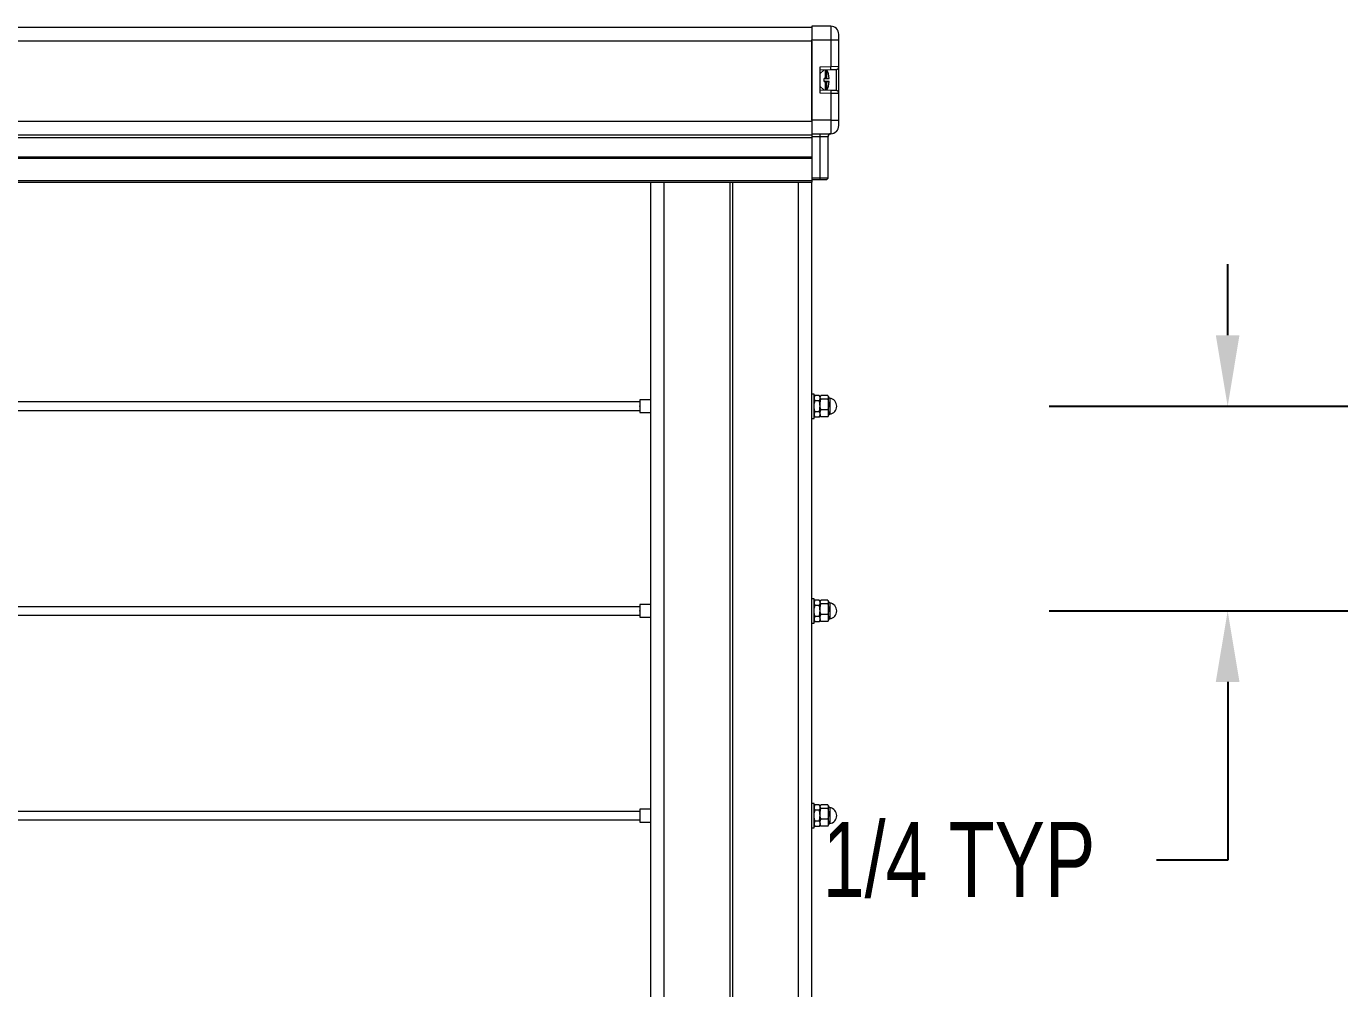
# Model space of a CAD drawing. Header units: inches. Extents: x 0.03 to 2.74, y 0.01 to 1.91.
# Drawn here: x 1.178 to 1.3785, y 1.1621 to 1.309 of the extents above; entities that cross this region are included whole.
import ezdxf

# ---------------------------------------------------------------- set-up
doc = ezdxf.new("R2010")
doc.units = ezdxf.units.IN
doc.header["$MEASUREMENT"] = 0
doc.header["$PDSIZE"] = -1
doc.layers.add('SLD-0_0', color=7, linetype='Continuous')
doc.styles.add('SLDTEXTSTYLE0', font='TXT', dxfattribs={"width": 0.75})
doc.dimstyles.new('SLDDIMSTYLE3', dxfattribs={"dimtxt": 0.011483, "dimasz": 0.010833, "dimexe": 0, "dimexo": 0.0625, "dimgap": 0.002871, "dimtad": 0, "dimtih": 1, "dimtoh": 1, "dimlfac": 8, "dimrnd": 1e-09, "dimzin": 12, "dimdsep": 46, "dimlunit": 5, "dimtxsty": 'SLDTEXTSTYLE0', "dimsah": 1, "dimcen": 0.09, "dimadec": 0, "dimazin": 3, "dimtfac": 1, "dimtofl": 0, "dimtmove": 0, "dimatfit": 3, "dimfxl": 1, "dimfrac": 2, "dimtolj": 1, "dimtzin": 12, "dimarcsym": 0})

# ---------------------------------------------------------------- blocks, each defined once
blk = doc.blocks.new('*D96')
at = {"color": 0, "linetype": 'ByBlock', "lineweight": -2}
for p, q in [((1.36136, 1.26185), (1.36136, 1.27269)), ((1.33414, 1.25102), (1.42386, 1.25102)), ((1.33414, 1.21977), (1.42386, 1.21977)), ((1.36136, 1.20894), (1.36136, 1.18174)), ((1.36136, 1.18174), (1.35052, 1.18174))]:
    blk.add_line(p, q, dxfattribs=at)
at = {"color": 0, "linetype": 'ByBlock'}
for points in [[(1.36136, 1.25102), (1.36316, 1.26185), (1.35955, 1.26185)], [(1.36136, 1.21977), (1.36316, 1.20894), (1.35955, 1.20894)]]:
    blk.add_solid(points, dxfattribs=at)
at = {"layer": 'DEFPOINTS', "color": 0, "linetype": 'ByBlock'}
for p in [(1.27164, 1.25102), (1.27164, 1.21977)]:
    blk.add_point(p, dxfattribs=at)
at = {"color": 0, "linetype": 'ByBlock', "insert": (1.32035, 1.18174), "char_height": 0.011483, "attachment_point": 5, "style": 'SLDTEXTSTYLE0'}
blk.add_mtext('1/4 TYP', dxfattribs=at)

msp = doc.modelspace()

# ---------------------------------------------------------------- linework, layer by layer
at = {"linetype": 'Continuous', "lineweight": 15}
for p, q in [((1.29790266, 1.30883137), (0.64829636, 1.30883137)), ((1.29790266, 1.30903642), (1.29790266, 1.30698589)), ((1.30077339, 1.30903642), (1.29790266, 1.30903642)), ((1.30077339, 1.30903642), (1.30077339, 1.30698589)), ((1.30200371, 1.30698589), (1.30200371, 1.3078061)), ((1.29790266, 1.30678084), (0.64829636, 1.30678084)), ((1.29790266, 1.30698589), (1.30077339, 1.30698589)), ((1.29790266, 1.29468274), (1.29790266, 1.30698589)), ((1.29790266, 1.30678084), (1.29790266, 1.29447769)), ((1.30077339, 1.30698589), (1.30077339, 1.30283985)), ((1.30077339, 1.30698589), (1.30200371, 1.30698589)), ((1.30200371, 1.3028685), (1.30200371, 1.30698589)), ((1.30077339, 1.30283985), (1.29913297, 1.30278257)), ((1.29913297, 1.30278257), (1.29913297, 1.29888607)), ((1.29913297, 1.30237221), (1.3007877, 1.30243)), ((1.29975216, 1.30239384), (1.29913297, 1.30177465)), ((1.29975104, 1.30058294), (1.29975104, 1.30107506)), ((1.29991509, 1.30107449), (1.29975104, 1.30107506)), ((1.29991509, 1.30239953), (1.29991509, 1.30107449)), ((1.29991509, 1.30107449), (1.30012014, 1.30107449)), ((1.30012014, 1.30240669), (1.30012014, 1.30107449)), ((1.30200371, 1.3028685), (1.30077339, 1.30283985)), ((1.3007877, 1.30243), (1.30077339, 1.30283985)), ((1.3007877, 1.30243), (1.30160791, 1.30245864)), ((1.30160791, 1.30245864), (1.30160791, 1.29921)), ((1.30200371, 1.29880014), (1.30200371, 1.3028685)), ((1.29913297, 1.29989399), (1.29975216, 1.2992748)), ((1.3007877, 1.29923864), (1.29913297, 1.29929643)), ((1.29991509, 1.30059415), (1.29975104, 1.30059358)), ((1.29975104, 1.30058294), (1.29991509, 1.30058237)), ((1.29991509, 1.30058237), (1.29991509, 1.29926911)), ((1.30012014, 1.30058237), (1.29991509, 1.30058237)), ((1.30012014, 1.30058237), (1.30012014, 1.29926195)), ((1.3007877, 1.29923864), (1.30077339, 1.29882879)), ((1.30160791, 1.29921), (1.3007877, 1.29923864)), ((1.29913297, 1.29888607), (1.30077339, 1.29882879)), ((1.30077339, 1.29882879), (1.30077339, 1.29468274)), ((1.30077339, 1.29882879), (1.30200371, 1.29880014)), ((1.30200371, 1.29468274), (1.30200371, 1.29880014)), ((1.29790266, 1.29447769), (0.64829636, 1.29447769)), ((1.30077339, 1.29468274), (1.29790266, 1.29468274)), ((1.29790266, 1.29447769), (1.29790266, 1.29242717)), ((1.30077339, 1.29468274), (1.30077339, 1.29263222)), ((1.30077339, 1.29468274), (1.30200371, 1.29468274)), ((1.30200371, 1.29386253), (1.30200371, 1.29468274)), ((1.29790266, 1.29242717), (0.64829636, 1.29242717)), ((1.29790266, 1.29201706), (0.64829636, 1.29201706)), ((1.29790266, 1.29263222), (1.30077339, 1.29263222)), ((1.29790266, 1.29242717), (1.29790266, 1.29201706)), ((1.29790266, 1.29222212), (1.29913297, 1.29222212)), ((1.29790266, 1.29201706), (1.29790266, 1.28586549)), ((1.29790266, 1.29201706), (1.29790266, 1.2890438)), ((1.29913297, 1.29263222), (1.29913297, 1.29222212)), ((1.29913297, 1.29222212), (1.30036329, 1.29222212)), ((1.29913297, 1.29222212), (1.29913297, 1.28586549)), ((1.30036329, 1.28586549), (1.30036329, 1.29222212)), ((1.29790266, 1.2890438), (0.64829636, 1.2890438)), ((1.29790266, 1.28883875), (0.64829636, 1.28883875)), ((1.29790266, 1.28883875), (1.29790266, 1.28545538)), ((1.29790266, 1.28545538), (0.64829636, 1.28545538)), ((0.64829636, 1.28525033), (1.29790266, 1.28525033)), ((1.27330538, 0.91025033), (1.27330538, 1.28525033)), ((1.2753559, 0.91025033), (1.2753559, 1.28525033)), ((1.28540348, 0.91025033), (1.28540348, 1.28525033)), ((1.28581358, 0.91025033), (1.28581358, 1.28525033)), ((1.29586115, 0.91025033), (1.29586115, 1.28525033)), ((1.29913297, 1.28586549), (1.29790266, 1.28586549)), ((1.29790266, 1.28566044), (1.29913297, 1.28566044)), ((1.29790266, 1.28545538), (1.29790266, 1.28525033)), ((1.29790266, 1.28525033), (1.29791168, 1.28525033)), ((1.29791168, 0.91025033), (1.29791168, 1.28525033)), ((1.29913297, 1.28586549), (1.29913297, 1.28566044)), ((1.30036329, 1.28586549), (1.29913297, 1.28586549)), ((1.29913297, 1.28566044), (1.30015823, 1.28566044)), ((1.27163606, 1.25167213), (0.6745478, 1.25167213)), ((1.27330538, 1.25199765), (1.27163606, 1.25199765)), ((1.27163606, 1.25199765), (1.27163606, 1.25004452)), ((1.29823976, 1.25286656), (1.29791168, 1.25286656)), ((1.29823976, 1.25102108), (1.29823976, 1.25286656)), ((1.29836801, 1.25267858), (1.29823976, 1.25245645)), ((1.29823976, 1.24917561), (1.29823976, 1.25102108)), ((1.29836312, 1.25266958), (1.29836796, 1.25267843)), ((1.29901379, 1.25267843), (1.29836796, 1.25267843)), ((1.29901379, 1.25183619), (1.29836796, 1.25183619)), ((1.29914199, 1.25245645), (1.29901375, 1.25267858)), ((1.29901863, 1.25266958), (1.29901379, 1.25267843)), ((1.29919048, 1.25254043), (1.29914199, 1.25245645)), ((1.29914199, 1.25237758), (1.29914199, 1.25245645)), ((1.29914199, 1.25129296), (1.29914199, 1.25237758)), ((1.29914199, 1.25225731), (1.29914199, 1.25237758)), ((1.29914199, 1.25100751), (1.29914199, 1.25225731)), ((1.29914199, 1.24993646), (1.29914199, 1.25129296)), ((1.29914199, 1.24977129), (1.29914199, 1.25100751)), ((1.30032613, 1.2526485), (1.2992702, 1.2526485)), ((1.30032613, 1.25210667), (1.2992702, 1.25210667)), ((1.30045433, 1.25245645), (1.30040575, 1.2525406)), ((1.30045433, 1.25237758), (1.30045433, 1.25245645)), ((1.30045433, 1.25129296), (1.30045433, 1.25237758)), ((1.30045433, 1.24993646), (1.30045433, 1.25129296)), ((1.30063009, 1.25223878), (1.30063009, 1.25125173)), ((1.30063009, 1.25125173), (1.30063009, 1.24980339)), ((0.6745478, 1.25037004), (1.27163606, 1.25037004)), ((1.27163606, 1.25004452), (1.27330538, 1.25004452)), ((1.29791168, 1.24917561), (1.29823976, 1.24917561)), ((1.29823976, 1.24958572), (1.29836801, 1.24936359)), ((1.29901379, 1.25017884), (1.29836796, 1.25017884)), ((1.29901379, 1.24936374), (1.29836796, 1.24936374)), ((1.29901375, 1.24936359), (1.29914199, 1.24958572)), ((1.29914199, 1.24958572), (1.29914199, 1.24993646)), ((1.29914199, 1.24958572), (1.29914199, 1.24977129)), ((1.29914199, 1.24958572), (1.29919048, 1.24950174)), ((1.30032613, 1.25047925), (1.2992702, 1.25047925)), ((1.30032613, 1.24939367), (1.2992702, 1.24939367)), ((1.30040575, 1.24950157), (1.30045433, 1.24958572)), ((1.30045433, 1.24958572), (1.30045433, 1.24993646)), ((1.29823976, 1.22161656), (1.29791168, 1.22161656)), ((1.29823976, 1.21977108), (1.29823976, 1.22161656)), ((1.29836801, 1.22142858), (1.29823976, 1.22120645)), ((1.29836312, 1.22141958), (1.29836796, 1.22142843)), ((1.29901379, 1.22142843), (1.29836796, 1.22142843)), ((1.29914199, 1.22120645), (1.29901375, 1.22142858)), ((1.29901863, 1.22141958), (1.29901379, 1.22142843)), ((1.29919048, 1.22129043), (1.29914199, 1.22120645)), ((1.29914199, 1.22112758), (1.29914199, 1.22120645)), ((1.29914199, 1.22004296), (1.29914199, 1.22112758)), ((1.29914199, 1.22100731), (1.29914199, 1.22112758)), ((1.29914199, 1.21975751), (1.29914199, 1.22100731)), ((1.30032613, 1.2213985), (1.2992702, 1.2213985)), ((1.30045433, 1.22120645), (1.30040575, 1.2212906)), ((1.30045433, 1.22112758), (1.30045433, 1.22120645)), ((1.30045433, 1.22004296), (1.30045433, 1.22112758)), ((1.30063009, 1.22098878), (1.30063009, 1.22000173)), ((1.27163606, 1.22042213), (0.6745478, 1.22042213)), ((0.6745478, 1.21912004), (1.27163606, 1.21912004)), ((1.27330538, 1.22074765), (1.27163606, 1.22074765)), ((1.27163606, 1.22074765), (1.27163606, 1.21879452)), ((1.29823976, 1.21792561), (1.29823976, 1.21977108)), ((1.29901379, 1.22058619), (1.29836796, 1.22058619)), ((1.29901379, 1.21892884), (1.29836796, 1.21892884)), ((1.29914199, 1.21868646), (1.29914199, 1.22004296)), ((1.29914199, 1.21852129), (1.29914199, 1.21975751)), ((1.30032613, 1.22085667), (1.2992702, 1.22085667)), ((1.30032613, 1.21922925), (1.2992702, 1.21922925)), ((1.30045433, 1.21868646), (1.30045433, 1.22004296)), ((1.30063009, 1.22000173), (1.30063009, 1.21855339)), ((1.27163606, 1.21879452), (1.27330538, 1.21879452)), ((1.29791168, 1.21792561), (1.29823976, 1.21792561)), ((1.29823976, 1.21833572), (1.29836801, 1.21811359)), ((1.29901379, 1.21811374), (1.29836796, 1.21811374)), ((1.29901375, 1.21811359), (1.29914199, 1.21833572)), ((1.29914199, 1.21833572), (1.29914199, 1.21868646)), ((1.29914199, 1.21833572), (1.29914199, 1.21852129)), ((1.29914199, 1.21833572), (1.29919048, 1.21825174)), ((1.30032613, 1.21814367), (1.2992702, 1.21814367)), ((1.30040575, 1.21825157), (1.30045433, 1.21833572)), ((1.30045433, 1.21833572), (1.30045433, 1.21868646)), ((1.27163606, 1.18917213), (0.6745478, 1.18917213)), ((1.27330538, 1.18949765), (1.27163606, 1.18949765)), ((1.27163606, 1.18949765), (1.27163606, 1.18754452)), ((1.29823976, 1.19036656), (1.29791168, 1.19036656)), ((1.29823976, 1.18852108), (1.29823976, 1.19036656)), ((1.29836801, 1.19017858), (1.29823976, 1.18995645)), ((1.29836312, 1.19016958), (1.29836796, 1.19017843)), ((1.29901379, 1.19017843), (1.29836796, 1.19017843)), ((1.29901379, 1.18933619), (1.29836796, 1.18933619)), ((1.29914199, 1.18995645), (1.29901375, 1.19017858)), ((1.29901863, 1.19016958), (1.29901379, 1.19017843)), ((1.29919048, 1.19004043), (1.29914199, 1.18995645)), ((1.29914199, 1.18987758), (1.29914199, 1.18995645)), ((1.29914199, 1.18879296), (1.29914199, 1.18987758)), ((1.29914199, 1.18975731), (1.29914199, 1.18987758)), ((1.29914199, 1.18850751), (1.29914199, 1.18975731)), ((1.30032613, 1.1901485), (1.2992702, 1.1901485)), ((1.30032613, 1.18960667), (1.2992702, 1.18960667)), ((1.30045433, 1.18995645), (1.30040575, 1.1900406)), ((1.30045433, 1.18987758), (1.30045433, 1.18995645)), ((1.30045433, 1.18879296), (1.30045433, 1.18987758)), ((1.30063009, 1.18973878), (1.30063009, 1.18875173)), ((0.6745478, 1.18787004), (1.27163606, 1.18787004)), ((1.27163606, 1.18754452), (1.27330538, 1.18754452)), ((1.29823976, 1.18667561), (1.29823976, 1.18852108)), ((1.29823976, 1.18708572), (1.29836801, 1.18686359)), ((1.29901379, 1.18767884), (1.29836796, 1.18767884)), ((1.29901379, 1.18686374), (1.29836796, 1.18686374)), ((1.29901375, 1.18686359), (1.29914199, 1.18708572)), ((1.29914199, 1.18743646), (1.29914199, 1.18879296)), ((1.29914199, 1.18727129), (1.29914199, 1.18850751)), ((1.29914199, 1.18708572), (1.29914199, 1.18743646)), ((1.29914199, 1.18708572), (1.29914199, 1.18727129)), ((1.29914199, 1.18708572), (1.29919048, 1.18700174)), ((1.30032613, 1.18797925), (1.2992702, 1.18797925)), ((1.30032613, 1.18689367), (1.2992702, 1.18689367)), ((1.30040575, 1.18700157), (1.30045433, 1.18708572)), ((1.30045433, 1.18743646), (1.30045433, 1.18879296)), ((1.30045433, 1.18708572), (1.30045433, 1.18743646)), ((1.30063009, 1.18875173), (1.30063009, 1.18730339)), ((1.29791168, 1.18667561), (1.29823976, 1.18667561))]:
    msp.add_line(p, q, dxfattribs=at)
at = {"linetype": 'Continuous', "lineweight": 15, "flags": 128}
msp.add_lwpolyline([(1.30012014, 1.30058237), (1.30029431, 1.30058377), (1.30042041, 1.30058523), (1.30049675, 1.30058673), (1.30052231, 1.30058826), (1.30049675, 1.30058978), (1.30042041, 1.30059128), (1.30029431, 1.30059275), (1.30012014, 1.30059415)], dxfattribs=at)
at = {"linetype": 'Continuous', "lineweight": 15}
for centre, radius, start, end in [((1.30077339, 1.3078061), 0.00123031, 0, 90), ((1.30018823, 1.31015301), 0.00907877, 269.5702986, 272.1088966), ((1.29670806, 1.30083432), 0.00382218, 3.6911442, 24.3320783), ((1.3015936, 1.3028685), 0.0004101, 272, 0), ((1.29670806, 1.30083432), 0.00382218, 335.6679217, 356.3088558), ((1.3015936, 1.29880014), 0.0004101, 0, 88), ((1.30077339, 1.29386253), 0.00123031, 270, 0), ((1.30077339, 1.29222212), 0.0004101, 90, 180), ((1.30015823, 1.28586549), 0.00020505, 270, 0), ((1.30065938, 1.25244173), 0.00020505, 180, 261.7867893), ((1.30045433, 1.25102108), 0.00123031, 278.2132107, 81.7867893), ((1.30065938, 1.24960044), 0.00020505, 98.2132107, 180), ((1.30065938, 1.22119173), 0.00020505, 180, 261.7867893), ((1.30045433, 1.21977108), 0.00123031, 278.2132107, 81.7867893), ((1.30065938, 1.21835044), 0.00020505, 98.2132107, 180), ((1.30065938, 1.18994173), 0.00020505, 180, 261.7867893), ((1.30045433, 1.18852108), 0.00123031, 278.2132107, 81.7867893), ((1.30065938, 1.18710044), 0.00020505, 98.2132107, 180)]:
    msp.add_arc(centre, radius, start, end, dxfattribs=at)
for points, knots in [([(1.29836796, 1.25267843), (1.29834964, 1.25264444), (1.29831293, 1.25257634), (1.29827264, 1.25247182), (1.29824503, 1.25236532), (1.29824152, 1.25229339), (1.29823976, 1.25225731)], [0, 0, 0, 0, 0.247268614, 0.495362565, 0.746874005, 1, 1, 1, 1]), ([(1.29823976, 1.25225731), (1.29823991, 1.25224733), (1.29824053, 1.25220462), (1.29825014, 1.25212904), (1.29827668, 1.25203086), (1.2983157, 1.25193298), (1.29835052, 1.25186849), (1.29836796, 1.25183619)], [0, 0, 0, 0, 0.070002038, 0.299771903, 0.53080365, 0.76501168, 1, 1, 1, 1]), ([(1.29823976, 1.25100751), (1.29824026, 1.25104512), (1.29824124, 1.25112039), (1.29825372, 1.25129731), (1.29828845, 1.25153826), (1.29834137, 1.25173655), (1.29836796, 1.25183619)], [0, 0, 0, 0, 0.134092454, 0.268455752, 0.632397627, 1, 1, 1, 1]), ([(1.29836796, 1.25017884), (1.29835821, 1.25021355), (1.2983387, 1.25028299), (1.29829725, 1.25045361), (1.2982513, 1.25069437), (1.29824362, 1.25090271), (1.29823976, 1.25100751)], [0, 0, 0, 0, 0.128582163, 0.257262094, 0.626389359, 1, 1, 1, 1]), ([(1.29901379, 1.25267843), (1.29903212, 1.25264444), (1.29906883, 1.25257634), (1.29910912, 1.25247182), (1.29913673, 1.25236532), (1.29914023, 1.25229339), (1.29914199, 1.25225731)], [0, 0, 0, 0, 0.247268614, 0.495362565, 0.746874005, 1, 1, 1, 1]), ([(1.29914199, 1.25225731), (1.29914185, 1.25224733), (1.29914123, 1.25220462), (1.29913162, 1.25212904), (1.29910507, 1.25203086), (1.29906606, 1.25193298), (1.29903123, 1.25186849), (1.29901379, 1.25183619)], [0, 0, 0, 0, 0.070002038, 0.299771903, 0.53080365, 0.76501168, 1, 1, 1, 1]), ([(1.29914199, 1.25100751), (1.2991415, 1.25104512), (1.29914052, 1.25112039), (1.29912803, 1.25129731), (1.29909331, 1.25153826), (1.29904038, 1.25173655), (1.29901379, 1.25183619)], [0, 0, 0, 0, 0.134092454, 0.268455752, 0.632397627, 1, 1, 1, 1]), ([(1.29901379, 1.25017884), (1.29902355, 1.25021355), (1.29904306, 1.25028299), (1.29908451, 1.25045361), (1.29913046, 1.25069437), (1.29913813, 1.25090271), (1.29914199, 1.25100751)], [0, 0, 0, 0, 0.128582163, 0.257262094, 0.626389359, 1, 1, 1, 1]), ([(1.29914199, 1.25237758), (1.29914214, 1.252384), (1.29914276, 1.25241148), (1.29915237, 1.2524601), (1.29917892, 1.25252326), (1.29921793, 1.25258623), (1.29925275, 1.25262772), (1.2992702, 1.2526485)], [0, 0, 0, 0, 0.070002038, 0.299771903, 0.53080365, 0.76501168, 1, 1, 1, 1]), ([(1.2992702, 1.25210667), (1.29925187, 1.25212854), (1.29921516, 1.25217235), (1.29917487, 1.25223958), (1.29914726, 1.2523081), (1.29914375, 1.25235437), (1.29914199, 1.25237758)], [0, 0, 0, 0, 0.247268614, 0.495362565, 0.746874005, 1, 1, 1, 1]), ([(1.29914199, 1.25129296), (1.29914243, 1.25132788), (1.29914332, 1.25139779), (1.29915499, 1.25156951), (1.29918922, 1.25180824), (1.29924311, 1.25200684), (1.2992702, 1.25210667)], [0, 0, 0, 0, 0.12683111, 0.253891847, 0.624983944, 1, 1, 1, 1]), ([(1.2992702, 1.25047925), (1.29925247, 1.25054268), (1.29922073, 1.25065627), (1.29918555, 1.25082272), (1.29916101, 1.25097766), (1.29914503, 1.25113464), (1.29914301, 1.25124012), (1.29914199, 1.25129296)], [0, 0, 0, 0, 0.238818324, 0.427662802, 0.616995927, 0.808125493, 1, 1, 1, 1]), ([(1.30032613, 1.2526485), (1.30034445, 1.25262663), (1.30038117, 1.25258282), (1.30042145, 1.25251559), (1.30044906, 1.25244707), (1.30045257, 1.2524008), (1.30045433, 1.25237758)], [0, 0, 0, 0, 0.247268614, 0.495362565, 0.746874005, 1, 1, 1, 1]), ([(1.30045433, 1.25237758), (1.30045419, 1.25237117), (1.30045356, 1.25234369), (1.30044395, 1.25229506), (1.30041741, 1.25223191), (1.30037839, 1.25216894), (1.30034357, 1.25212745), (1.30032613, 1.25210667)], [0, 0, 0, 0, 0.070002038, 0.299771903, 0.53080365, 0.76501168, 1, 1, 1, 1]), ([(1.30032613, 1.25210667), (1.30035297, 1.25200781), (1.3004069, 1.25180922), (1.30044126, 1.25157056), (1.300453, 1.25139785), (1.30045389, 1.25132794), (1.30045433, 1.25129296)], [0, 0, 0, 0, 0.371401642, 0.746107769, 0.872940729, 1, 1, 1, 1]), ([(1.30045433, 1.25129296), (1.30045335, 1.25124102), (1.30045138, 1.25113694), (1.30043572, 1.25098078), (1.30041123, 1.25082492), (1.30037582, 1.25065708), (1.30034385, 1.25054268), (1.30032613, 1.25047925)], [0, 0, 0, 0, 0.188597429, 0.377935129, 0.569280973, 0.761181805, 1, 1, 1, 1]), ([(1.29836796, 1.25017884), (1.29834964, 1.25014594), (1.29831293, 1.25008004), (1.29827264, 1.24997889), (1.29824503, 1.24987582), (1.29824152, 1.24980621), (1.29823976, 1.24977129)], [0, 0, 0, 0, 0.247268614, 0.495362565, 0.746874005, 1, 1, 1, 1]), ([(1.29823976, 1.24977129), (1.29823991, 1.24976164), (1.29824053, 1.24972027), (1.29825016, 1.24964704), (1.29827896, 1.249544), (1.2983196, 1.24944942), (1.29835475, 1.24938716), (1.29836796, 1.24936374)], [0, 0, 0, 0, 0.070003199, 0.299934667, 0.531476154, 0.823765057, 1, 1, 1, 1]), ([(1.29901379, 1.25017884), (1.29903212, 1.25014594), (1.29906883, 1.25008004), (1.29910912, 1.24997889), (1.29913673, 1.24987582), (1.29914023, 1.24980621), (1.29914199, 1.24977129)], [0, 0, 0, 0, 0.247268614, 0.495362565, 0.746874005, 1, 1, 1, 1]), ([(1.29914199, 1.24977129), (1.29914185, 1.24976164), (1.29914123, 1.24972027), (1.2991316, 1.24964704), (1.2991028, 1.249544), (1.29906215, 1.24944942), (1.29902701, 1.24938716), (1.29901379, 1.24936374)], [0, 0, 0, 0, 0.070003199, 0.299934667, 0.531476154, 0.823765057, 1, 1, 1, 1]), ([(1.29914199, 1.24993646), (1.29914213, 1.24994932), (1.2991425, 1.24998327), (1.2991491, 1.25008068), (1.29917249, 1.25020766), (1.29921794, 1.25035449), (1.29925276, 1.25043762), (1.2992702, 1.25047925)], [0, 0, 0, 0, 0.0700070123, 0.1848373924, 0.5307703067, 0.7649949803, 1, 1, 1, 1]), ([(1.2992702, 1.24939367), (1.29925187, 1.24943748), (1.29921516, 1.24952526), (1.29917487, 1.24965997), (1.29914726, 1.24979724), (1.29914375, 1.24988995), (1.29914199, 1.24993646)], [0, 0, 0, 0, 0.247268614, 0.495362565, 0.746874005, 1, 1, 1, 1]), ([(1.29919139, 1.24950227), (1.2992004, 1.24948686), (1.29922177, 1.24945029), (1.29925244, 1.24941443), (1.2992702, 1.24939367)], [0, 0, 0, 0, 0.421207715, 1, 1, 1, 1]), ([(1.30032613, 1.25047925), (1.30035301, 1.25041334), (1.30039797, 1.25030307), (1.30043674, 1.25014452), (1.30045251, 1.25002935), (1.30045387, 1.24995973), (1.30045433, 1.24993646)], [0, 0, 0, 0, 0.371202512, 0.620986237, 0.873292257, 1, 1, 1, 1]), ([(1.30045433, 1.24993646), (1.30045419, 1.2499236), (1.30045356, 1.24986854), (1.30044395, 1.24977113), (1.30041741, 1.24964459), (1.30037839, 1.24951842), (1.30034357, 1.2494353), (1.30032613, 1.24939367)], [0, 0, 0, 0, 0.070002038, 0.299771903, 0.53080365, 0.76501168, 1, 1, 1, 1]), ([(1.30032613, 1.24939367), (1.30034485, 1.24941551), (1.30037559, 1.24945136), (1.3003964, 1.24948796), (1.30040453, 1.24950227)], [0, 0, 0, 0, 0.609152467, 1, 1, 1, 1]), ([(1.29836796, 1.22142843), (1.29834964, 1.22139444), (1.29831293, 1.22132634), (1.29827264, 1.22122182), (1.29824503, 1.22111532), (1.29824152, 1.22104339), (1.29823976, 1.22100731)], [0, 0, 0, 0, 0.247268614, 0.495362565, 0.746874005, 1, 1, 1, 1]), ([(1.29823976, 1.22100731), (1.29823991, 1.22099733), (1.29824053, 1.22095462), (1.29825014, 1.22087904), (1.29827668, 1.22078086), (1.2983157, 1.22068298), (1.29835052, 1.22061849), (1.29836796, 1.22058619)], [0, 0, 0, 0, 0.070002038, 0.299771903, 0.53080365, 0.76501168, 1, 1, 1, 1]), ([(1.29901379, 1.22142843), (1.29903212, 1.22139444), (1.29906883, 1.22132634), (1.29910912, 1.22122182), (1.29913673, 1.22111532), (1.29914023, 1.22104339), (1.29914199, 1.22100731)], [0, 0, 0, 0, 0.247268614, 0.495362565, 0.746874005, 1, 1, 1, 1]), ([(1.29914199, 1.22100731), (1.29914185, 1.22099733), (1.29914123, 1.22095462), (1.29913162, 1.22087904), (1.29910507, 1.22078086), (1.29906606, 1.22068298), (1.29903123, 1.22061849), (1.29901379, 1.22058619)], [0, 0, 0, 0, 0.070002038, 0.299771903, 0.53080365, 0.76501168, 1, 1, 1, 1]), ([(1.29914199, 1.22112758), (1.29914214, 1.221134), (1.29914276, 1.22116148), (1.29915237, 1.2212101), (1.29917892, 1.22127326), (1.29921793, 1.22133623), (1.29925275, 1.22137772), (1.2992702, 1.2213985)], [0, 0, 0, 0, 0.070002038, 0.299771903, 0.53080365, 0.76501168, 1, 1, 1, 1]), ([(1.2992702, 1.22085667), (1.29925187, 1.22087854), (1.29921516, 1.22092235), (1.29917487, 1.22098958), (1.29914726, 1.2210581), (1.29914375, 1.22110437), (1.29914199, 1.22112758)], [0, 0, 0, 0, 0.247268614, 0.495362565, 0.746874005, 1, 1, 1, 1]), ([(1.30032613, 1.2213985), (1.30034445, 1.22137663), (1.30038117, 1.22133282), (1.30042145, 1.22126559), (1.30044906, 1.22119707), (1.30045257, 1.2211508), (1.30045433, 1.22112758)], [0, 0, 0, 0, 0.247268614, 0.495362565, 0.746874005, 1, 1, 1, 1]), ([(1.30045433, 1.22112758), (1.30045419, 1.22112117), (1.30045356, 1.22109369), (1.30044395, 1.22104506), (1.30041741, 1.22098191), (1.30037839, 1.22091894), (1.30034357, 1.22087745), (1.30032613, 1.22085667)], [0, 0, 0, 0, 0.070002038, 0.299771903, 0.53080365, 0.76501168, 1, 1, 1, 1]), ([(1.29823976, 1.21975751), (1.29824026, 1.21979512), (1.29824124, 1.21987039), (1.29825372, 1.22004731), (1.29828845, 1.22028826), (1.29834137, 1.22048655), (1.29836796, 1.22058619)], [0, 0, 0, 0, 0.134092454, 0.268455752, 0.632397627, 1, 1, 1, 1]), ([(1.29836796, 1.21892884), (1.29835821, 1.21896355), (1.2983387, 1.21903299), (1.29829725, 1.21920361), (1.2982513, 1.21944437), (1.29824362, 1.21965271), (1.29823976, 1.21975751)], [0, 0, 0, 0, 0.128582163, 0.257262094, 0.626389359, 1, 1, 1, 1]), ([(1.29836796, 1.21892884), (1.29834964, 1.21889594), (1.29831293, 1.21883004), (1.29827264, 1.21872889), (1.29824503, 1.21862582), (1.29824152, 1.21855621), (1.29823976, 1.21852129)], [0, 0, 0, 0, 0.247268614, 0.495362565, 0.746874005, 1, 1, 1, 1]), ([(1.29914199, 1.21975751), (1.2991415, 1.21979512), (1.29914052, 1.21987039), (1.29912803, 1.22004731), (1.29909331, 1.22028826), (1.29904038, 1.22048655), (1.29901379, 1.22058619)], [0, 0, 0, 0, 0.134092454, 0.268455752, 0.632397627, 1, 1, 1, 1]), ([(1.29901379, 1.21892884), (1.29902355, 1.21896355), (1.29904306, 1.21903299), (1.29908451, 1.21920361), (1.29913046, 1.21944437), (1.29913813, 1.21965271), (1.29914199, 1.21975751)], [0, 0, 0, 0, 0.128582163, 0.257262094, 0.626389359, 1, 1, 1, 1]), ([(1.29901379, 1.21892884), (1.29903212, 1.21889594), (1.29906883, 1.21883004), (1.29910912, 1.21872889), (1.29913673, 1.21862582), (1.29914023, 1.21855621), (1.29914199, 1.21852129)], [0, 0, 0, 0, 0.247268614, 0.495362565, 0.746874005, 1, 1, 1, 1]), ([(1.29914199, 1.22004296), (1.29914243, 1.22007788), (1.29914332, 1.22014779), (1.29915499, 1.22031951), (1.29918922, 1.22055824), (1.29924311, 1.22075684), (1.2992702, 1.22085667)], [0, 0, 0, 0, 0.12683111, 0.253891847, 0.624983944, 1, 1, 1, 1]), ([(1.2992702, 1.21922925), (1.29925247, 1.21929268), (1.29922073, 1.21940627), (1.29918555, 1.21957272), (1.29916101, 1.21972766), (1.29914503, 1.21988464), (1.29914301, 1.21999012), (1.29914199, 1.22004296)], [0, 0, 0, 0, 0.238818324, 0.427662802, 0.616995927, 0.808125493, 1, 1, 1, 1]), ([(1.29914199, 1.21868646), (1.29914213, 1.21869932), (1.2991425, 1.21873327), (1.2991491, 1.21883068), (1.29917249, 1.21895766), (1.29921794, 1.21910449), (1.29925276, 1.21918762), (1.2992702, 1.21922925)], [0, 0, 0, 0, 0.0700070123, 0.1848373924, 0.5307703067, 0.7649949803, 1, 1, 1, 1]), ([(1.30032613, 1.22085667), (1.30035297, 1.22075781), (1.3004069, 1.22055922), (1.30044126, 1.22032056), (1.300453, 1.22014785), (1.30045389, 1.22007794), (1.30045433, 1.22004296)], [0, 0, 0, 0, 0.371401642, 0.746107769, 0.872940729, 1, 1, 1, 1]), ([(1.30045433, 1.22004296), (1.30045335, 1.21999102), (1.30045138, 1.21988694), (1.30043572, 1.21973078), (1.30041123, 1.21957492), (1.30037582, 1.21940708), (1.30034385, 1.21929268), (1.30032613, 1.21922925)], [0, 0, 0, 0, 0.188597429, 0.377935129, 0.569280973, 0.761181805, 1, 1, 1, 1]), ([(1.30032613, 1.21922925), (1.30035301, 1.21916334), (1.30039797, 1.21905307), (1.30043674, 1.21889452), (1.30045251, 1.21877935), (1.30045387, 1.21870973), (1.30045433, 1.21868646)], [0, 0, 0, 0, 0.371202512, 0.620986237, 0.873292257, 1, 1, 1, 1]), ([(1.29823976, 1.21852129), (1.29823991, 1.21851164), (1.29824053, 1.21847027), (1.29825016, 1.21839704), (1.29827896, 1.218294), (1.2983196, 1.21819942), (1.29835475, 1.21813716), (1.29836796, 1.21811374)], [0, 0, 0, 0, 0.070003199, 0.299934667, 0.531476154, 0.823765057, 1, 1, 1, 1]), ([(1.29914199, 1.21852129), (1.29914185, 1.21851164), (1.29914123, 1.21847027), (1.2991316, 1.21839704), (1.2991028, 1.218294), (1.29906215, 1.21819942), (1.29902701, 1.21813716), (1.29901379, 1.21811374)], [0, 0, 0, 0, 0.070003199, 0.299934667, 0.531476154, 0.823765057, 1, 1, 1, 1]), ([(1.2992702, 1.21814367), (1.29925187, 1.21818748), (1.29921516, 1.21827526), (1.29917487, 1.21840997), (1.29914726, 1.21854724), (1.29914375, 1.21863995), (1.29914199, 1.21868646)], [0, 0, 0, 0, 0.247268614, 0.495362565, 0.746874005, 1, 1, 1, 1]), ([(1.29919139, 1.21825227), (1.2992004, 1.21823686), (1.29922177, 1.21820029), (1.29925244, 1.21816443), (1.2992702, 1.21814367)], [0, 0, 0, 0, 0.421207715, 1, 1, 1, 1]), ([(1.30045433, 1.21868646), (1.30045419, 1.2186736), (1.30045356, 1.21861854), (1.30044395, 1.21852113), (1.30041741, 1.21839459), (1.30037839, 1.21826842), (1.30034357, 1.2181853), (1.30032613, 1.21814367)], [0, 0, 0, 0, 0.070002038, 0.299771903, 0.53080365, 0.76501168, 1, 1, 1, 1]), ([(1.30032613, 1.21814367), (1.30034485, 1.21816551), (1.30037559, 1.21820136), (1.3003964, 1.21823796), (1.30040453, 1.21825227)], [0, 0, 0, 0, 0.609152467, 1, 1, 1, 1]), ([(1.29836796, 1.19017843), (1.29834964, 1.19014444), (1.29831293, 1.19007634), (1.29827264, 1.18997182), (1.29824503, 1.18986532), (1.29824152, 1.18979339), (1.29823976, 1.18975731)], [0, 0, 0, 0, 0.247268614, 0.495362565, 0.746874005, 1, 1, 1, 1]), ([(1.29823976, 1.18975731), (1.29823991, 1.18974733), (1.29824053, 1.18970462), (1.29825014, 1.18962904), (1.29827668, 1.18953086), (1.2983157, 1.18943298), (1.29835052, 1.18936849), (1.29836796, 1.18933619)], [0, 0, 0, 0, 0.070002038, 0.299771903, 0.53080365, 0.76501168, 1, 1, 1, 1]), ([(1.29823976, 1.18850751), (1.29824026, 1.18854512), (1.29824124, 1.18862039), (1.29825372, 1.18879731), (1.29828845, 1.18903826), (1.29834137, 1.18923655), (1.29836796, 1.18933619)], [0, 0, 0, 0, 0.134092454, 0.268455752, 0.632397627, 1, 1, 1, 1]), ([(1.29901379, 1.19017843), (1.29903212, 1.19014444), (1.29906883, 1.19007634), (1.29910912, 1.18997182), (1.29913673, 1.18986532), (1.29914023, 1.18979339), (1.29914199, 1.18975731)], [0, 0, 0, 0, 0.247268614, 0.495362565, 0.746874005, 1, 1, 1, 1]), ([(1.29914199, 1.18975731), (1.29914185, 1.18974733), (1.29914123, 1.18970462), (1.29913162, 1.18962904), (1.29910507, 1.18953086), (1.29906606, 1.18943298), (1.29903123, 1.18936849), (1.29901379, 1.18933619)], [0, 0, 0, 0, 0.070002038, 0.299771903, 0.53080365, 0.76501168, 1, 1, 1, 1]), ([(1.29914199, 1.18850751), (1.2991415, 1.18854512), (1.29914052, 1.18862039), (1.29912803, 1.18879731), (1.29909331, 1.18903826), (1.29904038, 1.18923655), (1.29901379, 1.18933619)], [0, 0, 0, 0, 0.134092454, 0.268455752, 0.632397627, 1, 1, 1, 1]), ([(1.29914199, 1.18987758), (1.29914214, 1.189884), (1.29914276, 1.18991148), (1.29915237, 1.1899601), (1.29917892, 1.19002326), (1.29921793, 1.19008623), (1.29925275, 1.19012772), (1.2992702, 1.1901485)], [0, 0, 0, 0, 0.070002038, 0.299771903, 0.53080365, 0.76501168, 1, 1, 1, 1]), ([(1.2992702, 1.18960667), (1.29925187, 1.18962854), (1.29921516, 1.18967235), (1.29917487, 1.18973958), (1.29914726, 1.1898081), (1.29914375, 1.18985437), (1.29914199, 1.18987758)], [0, 0, 0, 0, 0.247268614, 0.495362565, 0.746874005, 1, 1, 1, 1]), ([(1.29914199, 1.18879296), (1.29914243, 1.18882788), (1.29914332, 1.18889779), (1.29915499, 1.18906951), (1.29918922, 1.18930824), (1.29924311, 1.18950684), (1.2992702, 1.18960667)], [0, 0, 0, 0, 0.12683111, 0.253891847, 0.624983944, 1, 1, 1, 1]), ([(1.30032613, 1.1901485), (1.30034445, 1.19012663), (1.30038117, 1.19008282), (1.30042145, 1.19001559), (1.30044906, 1.18994707), (1.30045257, 1.1899008), (1.30045433, 1.18987758)], [0, 0, 0, 0, 0.247268614, 0.495362565, 0.746874005, 1, 1, 1, 1]), ([(1.30045433, 1.18987758), (1.30045419, 1.18987117), (1.30045356, 1.18984369), (1.30044395, 1.18979506), (1.30041741, 1.18973191), (1.30037839, 1.18966894), (1.30034357, 1.18962745), (1.30032613, 1.18960667)], [0, 0, 0, 0, 0.070002038, 0.299771903, 0.53080365, 0.76501168, 1, 1, 1, 1]), ([(1.30032613, 1.18960667), (1.30035297, 1.18950781), (1.3004069, 1.18930922), (1.30044126, 1.18907056), (1.300453, 1.18889785), (1.30045389, 1.18882794), (1.30045433, 1.18879296)], [0, 0, 0, 0, 0.371401642, 0.746107769, 0.872940729, 1, 1, 1, 1]), ([(1.29836796, 1.18767884), (1.29835821, 1.18771355), (1.2983387, 1.18778299), (1.29829725, 1.18795361), (1.2982513, 1.18819437), (1.29824362, 1.18840271), (1.29823976, 1.18850751)], [0, 0, 0, 0, 0.128582163, 0.257262094, 0.626389359, 1, 1, 1, 1]), ([(1.29836796, 1.18767884), (1.29834964, 1.18764594), (1.29831293, 1.18758004), (1.29827264, 1.18747889), (1.29824503, 1.18737582), (1.29824152, 1.18730621), (1.29823976, 1.18727129)], [0, 0, 0, 0, 0.247268614, 0.495362565, 0.746874005, 1, 1, 1, 1]), ([(1.29823976, 1.18727129), (1.29823991, 1.18726164), (1.29824053, 1.18722027), (1.29825016, 1.18714704), (1.29827896, 1.187044), (1.2983196, 1.18694942), (1.29835475, 1.18688716), (1.29836796, 1.18686374)], [0, 0, 0, 0, 0.070003199, 0.299934667, 0.531476154, 0.823765057, 1, 1, 1, 1]), ([(1.29901379, 1.18767884), (1.29902355, 1.18771355), (1.29904306, 1.18778299), (1.29908451, 1.18795361), (1.29913046, 1.18819437), (1.29913813, 1.18840271), (1.29914199, 1.18850751)], [0, 0, 0, 0, 0.128582163, 0.257262094, 0.626389359, 1, 1, 1, 1]), ([(1.29901379, 1.18767884), (1.29903212, 1.18764594), (1.29906883, 1.18758004), (1.29910912, 1.18747889), (1.29913673, 1.18737582), (1.29914023, 1.18730621), (1.29914199, 1.18727129)], [0, 0, 0, 0, 0.247268614, 0.495362565, 0.746874005, 1, 1, 1, 1]), ([(1.29914199, 1.18727129), (1.29914185, 1.18726164), (1.29914123, 1.18722027), (1.2991316, 1.18714704), (1.2991028, 1.187044), (1.29906215, 1.18694942), (1.29902701, 1.18688716), (1.29901379, 1.18686374)], [0, 0, 0, 0, 0.070003199, 0.299934667, 0.531476154, 0.823765057, 1, 1, 1, 1]), ([(1.2992702, 1.18797925), (1.29925247, 1.18804268), (1.29922073, 1.18815627), (1.29918555, 1.18832272), (1.29916101, 1.18847766), (1.29914503, 1.18863464), (1.29914301, 1.18874012), (1.29914199, 1.18879296)], [0, 0, 0, 0, 0.238818324, 0.427662802, 0.616995927, 0.808125493, 1, 1, 1, 1]), ([(1.29914199, 1.18743646), (1.29914213, 1.18744932), (1.2991425, 1.18748327), (1.2991491, 1.18758068), (1.29917249, 1.18770766), (1.29921794, 1.18785449), (1.29925276, 1.18793762), (1.2992702, 1.18797925)], [0, 0, 0, 0, 0.0700070123, 0.1848373924, 0.5307703067, 0.7649949803, 1, 1, 1, 1]), ([(1.2992702, 1.18689367), (1.29925187, 1.18693748), (1.29921516, 1.18702526), (1.29917487, 1.18715997), (1.29914726, 1.18729724), (1.29914375, 1.18738995), (1.29914199, 1.18743646)], [0, 0, 0, 0, 0.247268614, 0.495362565, 0.746874005, 1, 1, 1, 1]), ([(1.29919139, 1.18700227), (1.2992004, 1.18698686), (1.29922177, 1.18695029), (1.29925244, 1.18691443), (1.2992702, 1.18689367)], [0, 0, 0, 0, 0.421207715, 1, 1, 1, 1]), ([(1.30045433, 1.18879296), (1.30045335, 1.18874102), (1.30045138, 1.18863694), (1.30043572, 1.18848078), (1.30041123, 1.18832492), (1.30037582, 1.18815708), (1.30034385, 1.18804268), (1.30032613, 1.18797925)], [0, 0, 0, 0, 0.188597429, 0.377935129, 0.569280973, 0.761181805, 1, 1, 1, 1]), ([(1.30032613, 1.18797925), (1.30035301, 1.18791334), (1.30039797, 1.18780307), (1.30043674, 1.18764452), (1.30045251, 1.18752935), (1.30045387, 1.18745973), (1.30045433, 1.18743646)], [0, 0, 0, 0, 0.371202512, 0.620986237, 0.873292257, 1, 1, 1, 1]), ([(1.30045433, 1.18743646), (1.30045419, 1.1874236), (1.30045356, 1.18736854), (1.30044395, 1.18727113), (1.30041741, 1.18714459), (1.30037839, 1.18701842), (1.30034357, 1.1869353), (1.30032613, 1.18689367)], [0, 0, 0, 0, 0.070002038, 0.299771903, 0.53080365, 0.76501168, 1, 1, 1, 1]), ([(1.30032613, 1.18689367), (1.30034485, 1.18691551), (1.30037559, 1.18695136), (1.3003964, 1.18698796), (1.30040453, 1.18700227)], [0, 0, 0, 0, 0.609152467, 1, 1, 1, 1])]:
    msp.add_open_spline(points, degree=3, knots=knots, dxfattribs=at)
at = {"layer": 'SLD-0_0', "lineweight": 15}
for p in [(1.27163606, 1.25102108), (1.27163606, 1.21977108)]:
    msp.add_point(p, dxfattribs=at)

# ---------------------------------------------------------------- dimensions: what is measured, and where the dimension line sits
at = {"layer": 'SLD-0_0'}
dim = msp.add_linear_dim(base=(1.36135689, 1.25102108), p1=(1.27163606, 1.21977108), p2=(1.27163606, 1.25102108), angle=90, text='<> TYP', dimstyle='SLDDIMSTYLE3', dxfattribs=at)
dim.commit()
dim.dimension.update_dxf_attribs({"geometry": '*D96', "text_midpoint": (1.32035213, 1.18173752)})

doc.saveas('drawing.dxf')
